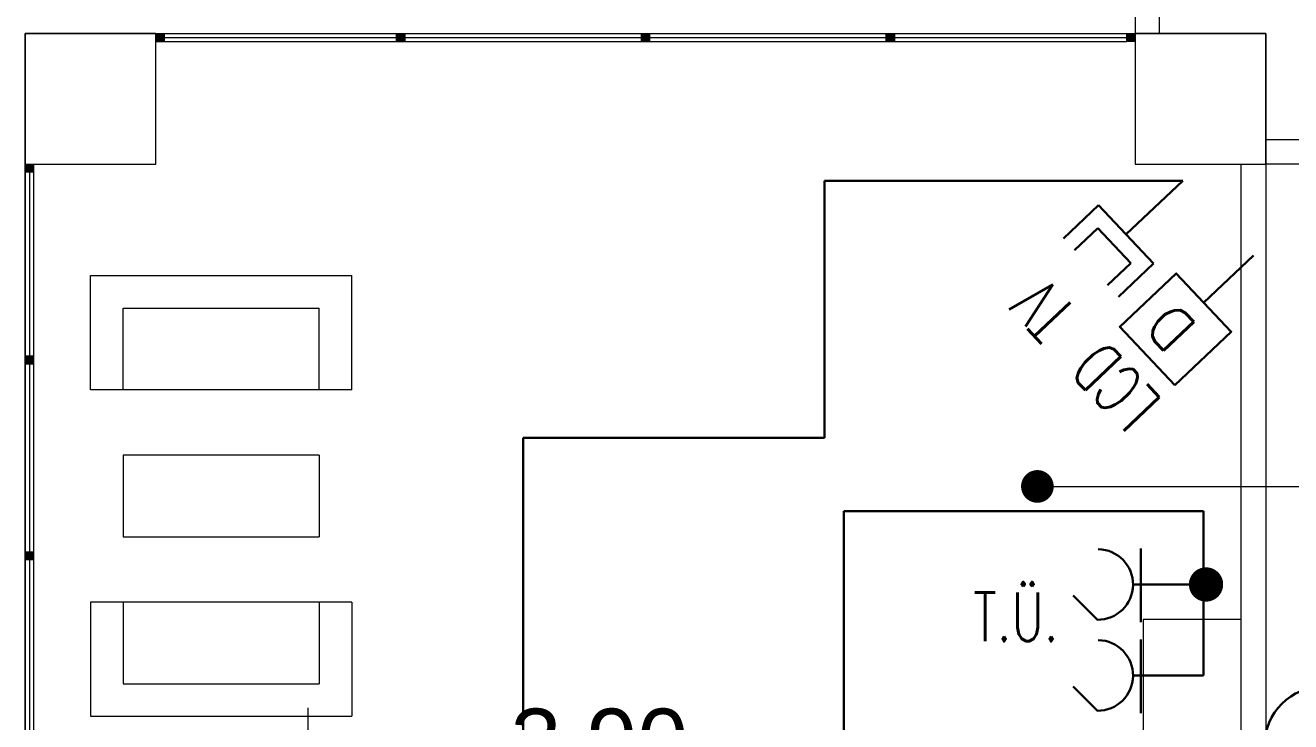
# Model space of a CAD drawing. Header units: metres. Extents: x -13194 to 152406, y -14653 to 29421.
# Drawn here: x 90060 to 90835, y 3658 to 4085 of the extents above; entities that cross this region are included whole.
import ezdxf
from ezdxf.enums import TextEntityAlignment as Align

# ---------------------------------------------------------------- set-up
doc = ezdxf.new("R2010")
doc.units = ezdxf.units.M
doc.header["$LTSCALE"] = 100
doc.header["$MEASUREMENT"] = 0
doc.layers.get('0').update_dxf_attribs({"color": 9, "lineweight": 9})
for name, color, linetype, lineweight in [('00', 9, 'Continuous', 9), ('01', 9, 'Continuous', 9), ('05', 9, 'Continuous', 9), ('06D', 9, 'Continuous', 9), ('10', 9, 'Continuous', 9), ('15', 9, 'Continuous', 9), ('21', 9, 'Continuous', 9), ('21_mahal200', 9, 'Continuous', 9), ('E-DATA LCD EKRAN', 7, 'Continuous', 30), ('E-DATA PRİZİ (RJ45)', 7, 'Continuous', 30), ('E-KABLO', 7, 'Continuous', 30), ('E-KAPAKLI PRİZ', 7, 'Continuous', 30), ('E-LINYE', 7, 'Continuous', 30), ('E-YAZI', 7, 'Continuous', 30)]:
    doc.layers.add(name, color=color, linetype=linetype, lineweight=lineweight)
doc.styles.add('Arial', font='arial.ttf', dxfattribs={"height": 2.5})
doc.styles.add('E-YAZI', font='txttw.shx')
doc.styles.add('MuuM_TEXT-ITALIC', font='ARIALNI.TTF')
doc.styles.add('MuuM_TEXT-STANDART', font='ARIALN.TTF')
doc.dimstyles.new('MuuM_DIM200', dxfattribs={"dimscale": 20, "dimtxt": 2, "dimasz": 1, "dimexe": 1, "dimexo": 1, "dimgap": 1, "dimtad": 1, "dimdec": 1, "dimrnd": 0.5, "dimdsep": 46, "dimtxsty": 'MuuM_TEXT-STANDART', "dimblk": 'ARCHTICK', "dimcen": 0, "dimdle": 0.15, "dimclrd": 256, "dimclre": 256, "dimclrt": 256, "dimadec": 0, "dimazin": 0, "dimtfac": 5, "dimtdec": 1, "dimtix": 1, "dimtmove": 2, "dimatfit": 3, "dimldrblk": 'DOT', "dimfxl": 3, "dimfxlon": 1, "dimtolj": 1, "dimlwd": -1, "dimlwe": -1, "dimarcsym": 0})

# ---------------------------------------------------------------- blocks, each defined once
blk = doc.blocks.new('100_KAPAKLI PRİZ')
at = {"layer": 'E-KAPAKLI PRİZ', "color": 4}
for p, q in [((1.216, 3.6), (0.379, 4.438)), ((0, 2.4), (0, 0)), ((-1.223, 2.136), (1.279, 2.136))]:
    blk.add_line(p, q, dxfattribs=at)
blk.add_arc((0, 3.6), 1.2, 180.7551, 0.7551, dxfattribs=at)
blk = doc.blocks.new('E-LCD+TV')
at = {"layer": 'E-DATA PRİZİ (RJ45)', "color": 1}
for p, q in [((38.46, 77.49), (38.46, 48)), ((48.29, 77.49), (48.29, 57.83)), ((77.78, 77.49), (77.78, 57.83)), ((87.61, 77.49), (87.61, 48)), ((48.29, 57.83), (77.78, 57.83)), ((38.46, 48), (87.61, 48)), ((63.03, 48), (63.03, 0)), ((0, 0), (0, 41.99))]:
    blk.add_line(p, q, dxfattribs=at)
blk.add_lwpolyline([(-24.58, 89.56), (24.58, 89.56), (24.58, 41.99), (-24.58, 41.99)], close=True, dxfattribs=at)
at = {"layer": 'E-DATA PRİZİ (RJ45)', "color": 1, "style": 'E-YAZI'}
blk.add_text('D', height=25.6, dxfattribs=at).set_placement((-8.79, 54.59))
at = {"layer": 'E-YAZI', "color": 1, "style": 'E-YAZI', "width": 0.7}
for s, p in [('LCD', (-26.97, 101.57)), ('TV', (49.03, 101.57))]:
    blk.add_text(s, height=30, dxfattribs=at).set_placement(p)
blk = doc.blocks.new('p-kolon_80x80')
blk.add_lwpolyline([(-40, -40), (40, -40), (40, 40), (-40, 40)], close=True)
blk = doc.blocks.new('1.Bod.Ara.Sitatik Elk')
at = {"layer": '01'}
for p in [(6100, -4590), (6780, -4590)]:
    blk.add_blockref('p-kolon_80x80', p, dxfattribs=at)
blk = doc.blocks.new('_ArchTick')
at = {"color": 0, "linetype": 'ByBlock', "const_width": 0.15}
blk.add_lwpolyline([(-0.5, -0.5), (0.5, 0.5)], dxfattribs=at)
blk = doc.blocks.new('_Dot')
at = {"color": 0, "linetype": 'ByBlock', "lineweight": -2}
blk.add_line((-0.5, 0), (-1, 0), dxfattribs=at)
at = {"color": 0, "linetype": 'ByBlock', "const_width": 0.5}
blk.add_lwpolyline([(-0.25, 0, 1), (0.25, 0, 1)], format="xyb", close=True, dxfattribs=at)
blk = doc.blocks.new('0_elevationtarget-p-bk')
h = blk.add_hatch(color=250)
h.paths.add_polyline_path([(1.875, 0, 0.414214), (0, 1.875), (0, 0)])
h.paths.add_polyline_path([(0, 0), (-1.875, 0, 0.414214), (0, -1.875)])
blk.add_line((0, -2.625), (0, 2.625))
blk.add_lwpolyline([(12.453, 0), (-3, 0)])
blk.add_circle((0, 0), 1.875)
at = {"style": 'Arial'}
blk.add_attdef('BITMISKOT', text='', height=2, dxfattribs=at).set_placement((4.5, 0), align=Align.BOTTOM_LEFT)
at = {"style": 'MuuM_TEXT-ITALIC'}
blk.add_attdef('FINISHINGFLOORLEVEL', text='', height=2, dxfattribs=at).set_placement((4.5, -0.592), align=Align.TOP_LEFT)
blk = doc.blocks.new('p-tef_porsche')
at = {"linetype": 'Continuous', "lineweight": 13}
for p, q in [((-160, -80), (-160, 80)), ((-90, 80), (-160, 80)), ((-90, 80), (-90, -80)), ((40, 80), (40, -80)), ((40, 80), (110, 80)), ((110, -80), (110, 80)), ((-140, -60), (-140, 60)), ((-90, 60), (-140, 60)), ((-50, -60), (-50, 60)), ((0, 60), (-50, 60)), ((0, 60), (0, -60)), ((40, 60), (90, 60)), ((90, -60), (90, 60)), ((-90, -60), (-140, -60)), ((0, -60), (-50, -60)), ((40, -60), (90, -60)), ((-90, -80), (-160, -80)), ((40, -80), (110, -80))]:
    blk.add_line(p, q, dxfattribs=at)
blk = doc.blocks.new('prf-10x10')
blk.add_lwpolyline([(-5, -5), (5, -5), (5, 5), (-5, 5)], close=True)
at = {"color": 255}
blk.add_solid([(-5, -5), (5, -5), (-5, 5), (5, 5)], dxfattribs=at)
at = {"layer": '10'}
blk.add_point((0, 0), dxfattribs=at)
blk = doc.blocks.new('p-dog-ser-720')
at = {"layer": '06D'}
for points in [[(0, 0), (0, 715)], [(5, 0), (5, 715)]]:
    blk.add_lwpolyline(points, dxfattribs=at)
at = {"layer": '15'}
blk.add_lwpolyline([(2.5, 0), (2.5, 715)], dxfattribs=at)
at = {"layer": '10', "xscale": 0.5, "yscale": 0.5, "rotation": 180}
for p in [(2.5, 717.5), (2.5, 600), (2.5, 480), (2.5, 360), (2.5, 240), (2.5, 120), (2.5, 2.5)]:
    blk.add_blockref('prf-10x10', p, dxfattribs=at)
blk = doc.blocks.new('1.Bod.Ara.Mimari Elk')
at = {"layer": '00'}
blk.add_lwpolyline([(7375, -4325), (6755, -4325), (6755, -3830), (6740, -3830), (6740, -4550), (6755, -4550), (6755, -4340), (6845, -4340), (6845, -4340), (7375, -4340), (7375, -4340)], dxfattribs=at)
for points in [[(7440, -4630), (6820, -4630), (6820, -4615), (7440, -4615)], [(6820, -5350), (6805, -5350), (6805, -4630), (6820, -4630)]]:
    blk.add_lwpolyline(points, close=True, dxfattribs=at)
at = {"layer": '05', "linetype": 'Continuous'}
blk.add_lwpolyline([(6805, -4908.89), (6745, -4908.89), (6745, -5350), (6805, -5350)], close=True, dxfattribs=at)
at = {"layer": '06D'}
blk.add_lwpolyline([(6820, -5350), (6060, -5350), (6060, -4550), (6820, -4550)], close=True, dxfattribs=at)
for points in [[(6140, -4550), (6735, -4550)], [(6140, -4555), (6735, -4555)]]:
    blk.add_lwpolyline(points, dxfattribs=at)
at = {"layer": '15'}
blk.add_lwpolyline([(6140, -4552.5), (6735, -4552.5)], dxfattribs=at)
at = {"xscale": -1, "rotation": 180}
blk.add_blockref('p-dog-ser-720', (6060, -4630), dxfattribs=at)
at = {"layer": '05', "lineweight": 15, "xscale": -1, "rotation": 270}
blk.add_blockref('p-tef_porsche', (6180, -4808.27), dxfattribs=at)
at = {"layer": '10', "xscale": -0.5, "yscale": 0.5, "rotation": 90}
for p in [(6142.5, -4552.5), (6290, -4552.5), (6440, -4552.5), (6590, -4552.5), (6737.5, -4552.5)]:
    blk.add_blockref('prf-10x10', p, dxfattribs=at)
at = {"layer": '21', "xscale": 20, "yscale": 20, "zscale": 20}
blk.add_blockref('0_elevationtarget-p-bk', (6233.26, -5015.58), dxfattribs=at).add_auto_attribs({'BITMISKOT': ' -3.90', 'FINISHINGFLOORLEVEL': ' -4.00'})
at = {"layer": '21_mahal200'}
blk.add_leader([(6680.12, -4827.45), (6937.53, -4827.45)], dimstyle='MuuM_DIM200', override={"dimasz": 1, "dimfxl": 10}, dxfattribs=at)

msp = doc.modelspace()

# ---------------------------------------------------------------- linework, layer by layer
at = {"layer": 'E-KABLO', "color": 4}
for p, q in [((90769.28, 3989.83), (90549.76, 3989.83)), ((90549.76, 3989.83), (90549.76, 3832.27)), ((90365, 2498.17), (90365, 3832.27)), ((90549.76, 3832.27), (90365, 3832.27))]:
    msp.add_line(p, q, dxfattribs=at)
at = {"layer": 'E-KABLO', "color": 6}
for p, q in [((90561.53, 3423.53), (90561.53, 3787.46)), ((90561.53, 3787.46), (90781.92, 3787.46)), ((90781.92, 3787.46), (90781.92, 3686.77))]:
    msp.add_line(p, q, dxfattribs=at)
at = {"layer": 'E-KABLO', "color": 4, "const_width": 10.5}
msp.add_lwpolyline([(90778.19, 3742.49, 1), (90788.69, 3742.49, 1)], format="xyb", close=True, dxfattribs=at)
at = {"layer": 'E-LINYE', "color": 7, "linetype": 'Continuous'}
msp.add_circle((90855.64, 3643.71), 36.38, dxfattribs=at)

# ---------------------------------------------------------------- block references
for name in ['1.Bod.Ara.Mimari Elk', '1.Bod.Ara.Sitatik Elk']:
    msp.add_blockref(name, (84000, 8630))
at = {"layer": 'E-DATA LCD EKRAN', "color": 1, "rotation": 133.3775554738343}
msp.add_blockref('E-LCD+TV', (90812.58, 3944.02), dxfattribs=at)
at = {"layer": 'E-KAPAKLI PRİZ', "xscale": -18, "yscale": 18, "zscale": 18, "rotation": 90}
for p in [(90781.92, 3742.49), (90781.92, 3686.77)]:
    msp.add_blockref('100_KAPAKLI PRİZ', p, dxfattribs=at)

# ---------------------------------------------------------------- texts
at = {"layer": 'E-YAZI', "color": 3, "style": 'E-YAZI', "width": 0.7}
msp.add_text('T.Ü.', height=30, dxfattribs=at).set_placement((90640.84, 3707.67))

doc.saveas('drawing.dxf')
